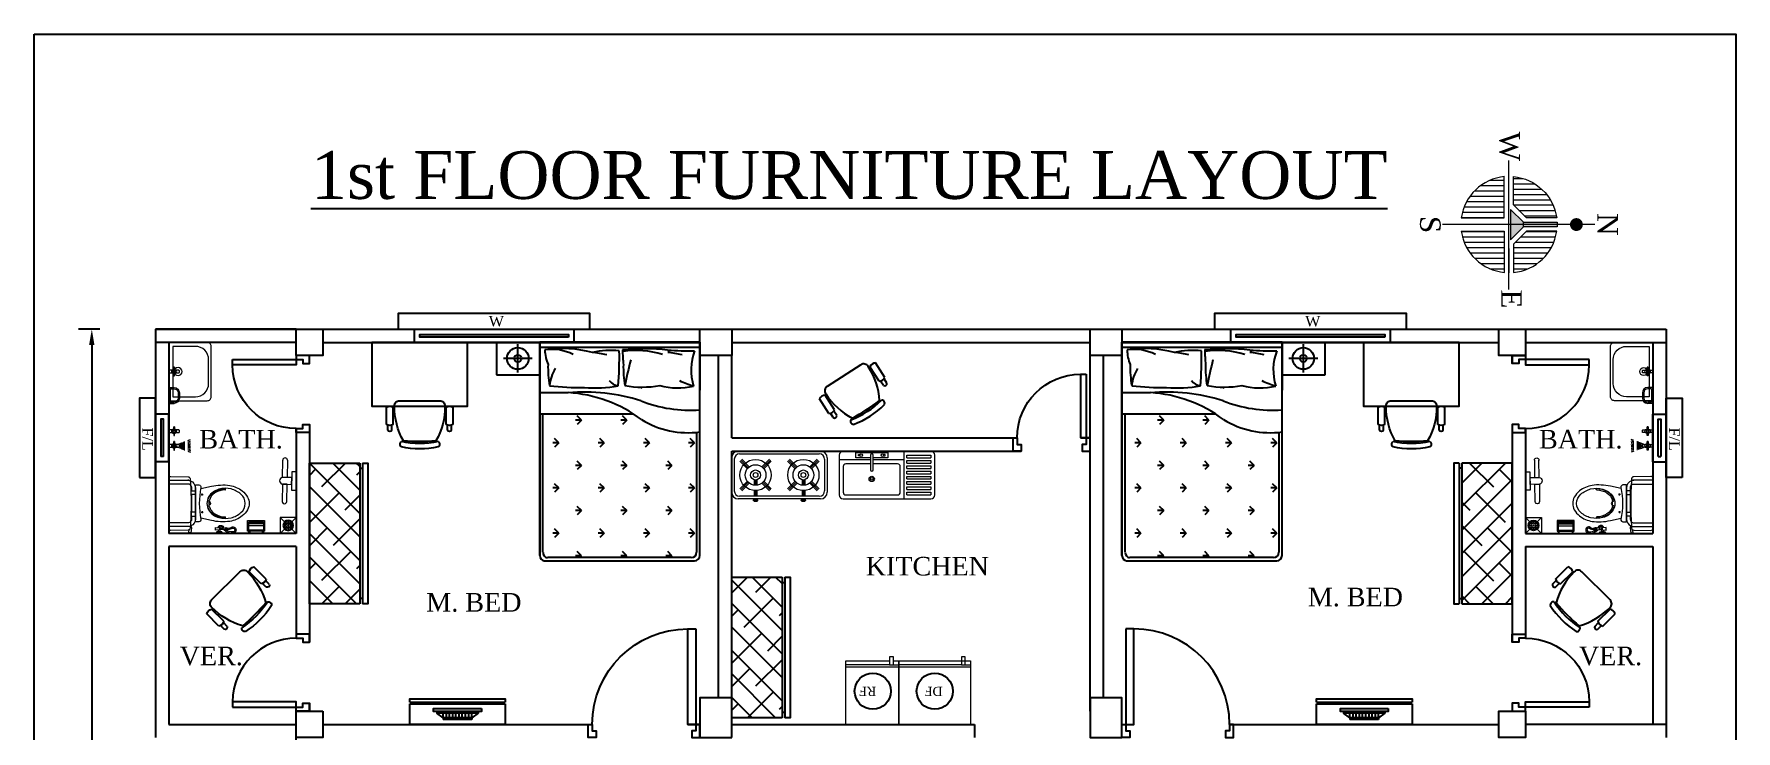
# Model space of a CAD drawing. Header units: inches. Extents: x -5597760 to 21122418, y -37133 to 23298423.
# Drawn here: x 2676 to 3317, y -24237 to -23975 of the extents above; entities that cross this region are included whole.
import ezdxf
from ezdxf.enums import TextEntityAlignment as Align

# ---------------------------------------------------------------- set-up
doc = ezdxf.new("R2010")
doc.units = ezdxf.units.IN
doc.header["$MEASUREMENT"] = 0
for name, color, linetype, lineweight in [('CONTINUOUS', 7, 'Continuous', 25), ('FIXTURE', 26, 'Continuous', 20), ('Fixture_Plumbing', 193, 'Continuous', 9), ('low wall', 30, 'Continuous', 9), ('North Sign', 7, 'Continuous', 5), ('Wall', 250, 'Continuous', 25)]:
    doc.layers.add(name, color=color, linetype=linetype, lineweight=lineweight)
doc.layers.add('Dimention', color=7, linetype='Continuous')
doc.layers.add('FURNITURE', color=3, linetype='Continuous')
doc.styles.add('ATTR', font='romans.shx', dxfattribs={"width": 0.8, "height": 1.114828})
doc.styles.add('RS6', font='times.ttf')
doc.styles.get("Standard").update_dxf_attribs({"font": 'times.ttf', "height": 8})
doc.styles.add('style4', font='times.ttf')
doc.dimstyles.get("Standard").update_dxf_attribs({"dimtxt": 7, "dimasz": 6, "dimexe": 5, "dimexo": 4, "dimgap": 0.09, "dimtad": 0, "dimtih": 1, "dimtoh": 1, "dimdec": 0, "dimzin": 0, "dimdsep": 46, "dimlunit": 3, "dimtxsty": 'Standard', "dimcen": 0.09, "dimadec": 0, "dimazin": 0, "dimtfac": 1, "dimtdec": 0, "dimtofl": 0, "dimtmove": 0, "dimatfit": 3, "dimfxl": 3, "dimfxlon": 1, "dimtolj": 1, "dimtzin": 0, "dimarcsym": 0})

# ---------------------------------------------------------------- blocks, each defined once
blk = doc.blocks.new('*D1122')
at = {"color": 0, "lineweight": -2, "transparency": 16777216}
for p, q in [((2701, -24086), (2693, -24086)), ((2698, -24092), (2698, -24326.09)), ((2698, -24568.5), (2698, -24334.41)), ((2701, -24574.5), (2693, -24574.5))]:
    blk.add_line(p, q, dxfattribs=at)
at = {"color": 0, "transparency": 16777216}
for points in [[(2697, -24092), (2699, -24092), (2698, -24086)], [(2697, -24568.5), (2699, -24568.5), (2698, -24574.5)]]:
    blk.add_solid(points, dxfattribs=at)
at = {"layer": 'Defpoints', "color": 0, "transparency": 16777216}
for p in [(2775, -24086), (2698, -24574.5), (2775, -24574.5)]:
    blk.add_point(p, dxfattribs=at)
at = {"color": 0, "transparency": 16777216, "insert": (2698, -24330.25), "char_height": 8, "attachment_point": 5}
blk.add_mtext('\\A1;40\'-8"', dxfattribs=at)
blk = doc.blocks.new('Small Door')
at = {"color": 142}
for points in [[(1.5, 24), (1.5, 0), (3.5, 0), (3.5, 24)], [(0, 0), (1.5, 0), (1.5, -2.5), (3, -2.5), (3, -5), (0, -5)], [(29, 0), (27.5, 0), (27.5, -2.5), (26, -2.5), (26, -5), (29, -5)]]:
    blk.add_lwpolyline(points, close=True, dxfattribs=at)
blk.add_arc((3.5, 0), 24, 0, 90, dxfattribs=at)
blk = doc.blocks.new('Door')
at = {"color": 142}
for points in [[(1.5, 36), (1.5, 0), (4.5, 0), (4.5, 36)], [(0, 0), (1.5, 0), (1.5, -2.5), (3, -2.5), (3, -5), (0, -5)], [(42, 0), (40.5, 0), (40.5, -2.5), (39, -2.5), (39, -5), (42, -5)]]:
    blk.add_lwpolyline(points, close=True, dxfattribs=at)
blk.add_arc((4.5, 0), 36, 0, 90, dxfattribs=at)
blk = doc.blocks.new('North')
at = {"layer": 'North Sign'}
h = blk.add_hatch(color=1, dxfattribs=at)
edge = h.paths.add_edge_path()
edge.add_line((1.4, -22.6), (1.4, -22.6))
edge.add_line((1.4, -22.6), (1.4, -42.8))
edge.add_line((1.4, -42.8), (-1.4, -42.8))
edge.add_line((-1.4, -42.8), (-1.4, -22.6))
edge.add_arc((0, -54.3), 31.7, 87.4875, 92.5125, ccw=False)
h = blk.add_hatch(color=1, dxfattribs=at)
h.paths.add_polyline_path([(0, -50.5), (-9.1, -50.5), (-1.4, -42.8), (0, -42.8)])
h.paths.add_polyline_path([(9.1, -50.5), (0, -50.5), (0, -42.8), (1.4, -42.8)])
for p, q in [((-18, -48.7), (-18, -28.9)), ((-14.8, -48.7), (-14.8, -26.7)), ((-11.7, -48.7), (-11.7, -25.1)), ((-8.5, -45.5), (-8.5, -23.9)), ((-5.3, -42.3), (-5.3, -23.1)), ((-4, -22.9), (-4.2, -22.9)), ((4.2, -22.9), (4, -22.9)), ((4.2, -41.3), (4.2, -22.9)), ((7.4, -44.4), (7.4, -23.6)), ((10.6, -47.6), (10.6, -24.6)), ((13.8, -48.7), (13.8, -26.1)), ((17, -48.7), (17, -28.1)), ((-24.4, -48.7), (-24.4, -36)), ((-21.2, -48.7), (-21.2, -31.9)), ((20.1, -48.7), (20.1, -30.8)), ((23.3, -48.7), (23.3, -34.5)), ((26.5, -48.7), (26.5, -40.1)), ((-27.6, -48.7), (-27.6, -43)), ((-4, -54.2), (-28.7, -54.2)), ((-28.7, -54.2), (-28.7, -54.2)), ((-26.5, -62.8), (-26.5, -54.2)), ((-23.3, -68.4), (-23.3, -54.2)), ((-20.1, -72.1), (-20.1, -54.2)), ((-17, -74.7), (-17, -54.2)), ((-13.8, -76.8), (-13.8, -54.2)), ((-10.6, -78.2), (-10.6, -54.2)), ((-7.4, -79.3), (-7.4, -54.2)), ((-4.2, -79.9), (-4.2, -54.2)), ((-4, -80), (-4, -54.2)), ((4, -54.2), (28.7, -54.2)), ((4, -80), (4, -54.2)), ((4.2, -79.9), (4.2, -54.2)), ((7.4, -79.3), (7.4, -54.2)), ((10.6, -78.2), (10.6, -54.2)), ((13.8, -76.8), (13.8, -54.2)), ((17, -74.7), (17, -54.2)), ((20.1, -72.1), (20.1, -54.2)), ((23.3, -68.4), (23.3, -54.2)), ((26.5, -62.8), (26.5, -54.2)), ((28.7, -54.2), (28.7, -54.2)), ((-4, -80), (-4, -80)), ((4, -80), (4, -80))]:
    blk.add_line(p, q, dxfattribs=at)
at = {"layer": 'North Sign', "color": 1}
for p, q in [((-1.4, -42.8), (-9.1, -50.5)), ((-9.1, -50.5), (9.1, -50.5)), ((1.4, -42.8), (9.1, -50.5))]:
    blk.add_line(p, q, dxfattribs=at)
at = {"layer": 'North Sign'}
for points in [[(0, 0), (0, -91.2)], [(38.8, -51.4), (-38.3, -51.4)], [(-5.9, -51.4), (-14.4, -51.4)], [(14.4, -51.4), (28.8, -51.4)]]:
    blk.add_lwpolyline(points, dxfattribs=at)
at = {"layer": 'North Sign', "color": 1, "const_width": 3.89}
blk.add_lwpolyline([(1.9, -11.1, -1), (-1.9, -11.1, -1)], format="xyb", close=True, dxfattribs=at)
at = {"layer": 'North Sign'}
for points in [[(-4, -22.9), (-4, -22.9), (-4, -41), (-11.7, -48.7), (-28.7, -48.7), (-28.7, -48.7, -0.347379)], [(4, -41), (11.7, -48.7), (28.7, -48.7), (28.7, -48.7, 0.347379), (4, -22.9), (4, -22.9)]]:
    blk.add_lwpolyline(points, format="xyb", close=True, dxfattribs=at)
at = {"layer": 'North Sign', "color": 1}
blk.add_lwpolyline([(1.4, -22.6), (1.4, -22.6), (1.4, -42.8), (-1.4, -42.8), (-1.4, -22.6, -0.021929)], format="xyb", close=True, dxfattribs=at)
at = {"layer": 'North Sign'}
for start, end in [(185.4231, 262.0478), (277.9522, 354.5769)]:
    blk.add_arc((0, -51.4), 28.8, start, end, dxfattribs=at)
at = {"layer": 'North Sign', "style": 'style4'}
for s, p in [('N', (-0.1, 7.6)), ('W', (-46.8, -51)), ('E', (44.5, -49.9)), ('S', (0, -98.4))]:
    blk.add_text(s, height=12.3, dxfattribs=at).set_placement(p, align=Align.MIDDLE_CENTER)
blk = doc.blocks.new('A$C57792D97')
for p, q in [((2.1, 2.624), (0.6, 2.624)), ((0.6, 2.624), (0.6, 0.624)), ((0.6, 0.624), (0.6, 2.624)), ((0.6, 2.174), (0.6, 2.624)), ((2.1, 2.574), (0.6, 2.574)), ((2.1, 0.624), (2.1, 2.624)), ((2.1, 2.624), (2.1, 2.174)), ((0.6, 2.152), (0.866, 2.152)), ((1.549, 2.196), (1.552, 2.196)), ((0.6, 1.952), (1.477, 1.952)), ((0.63, 0.654), (0.63, 1.952)), ((0.991, 1.894), (0.951, 1.934)), ((1.415, 1.894), (1.375, 1.934)), ((0.991, 1.894), (0.934, 1.894)), ((0.991, 1.894), (0.951, 1.854)), ((1.415, 1.894), (1.359, 1.894)), ((1.415, 1.894), (1.375, 1.854)), ((2.07, 1.779), (2.07, 0.654)), ((0.778, 1.682), (0.722, 1.682)), ((0.778, 1.682), (0.739, 1.722)), ((0.778, 1.682), (0.739, 1.642)), ((1.203, 1.682), (1.146, 1.682)), ((1.203, 1.682), (1.163, 1.722)), ((1.203, 1.682), (1.163, 1.642)), ((1.627, 1.682), (1.571, 1.682)), ((1.627, 1.682), (1.587, 1.722)), ((1.627, 1.682), (1.587, 1.642)), ((2.051, 1.682), (1.995, 1.682)), ((2.051, 1.682), (2.011, 1.722)), ((2.051, 1.682), (2.011, 1.642)), ((0.991, 1.47), (0.934, 1.47)), ((0.991, 1.47), (0.951, 1.51)), ((0.991, 1.47), (0.951, 1.43)), ((1.415, 1.47), (1.359, 1.47)), ((1.415, 1.47), (1.375, 1.51)), ((1.415, 1.47), (1.375, 1.43)), ((1.839, 1.47), (1.783, 1.47)), ((1.839, 1.47), (1.799, 1.51)), ((1.839, 1.47), (1.799, 1.43)), ((0.778, 1.258), (0.739, 1.298)), ((1.203, 1.258), (1.163, 1.298)), ((1.627, 1.258), (1.587, 1.298)), ((2.051, 1.258), (2.011, 1.298)), ((0.778, 1.258), (0.722, 1.258)), ((0.778, 1.258), (0.739, 1.218)), ((1.203, 1.258), (1.146, 1.258)), ((1.203, 1.258), (1.163, 1.218)), ((1.627, 1.258), (1.571, 1.258)), ((1.627, 1.258), (1.587, 1.218)), ((2.051, 1.258), (1.995, 1.258)), ((2.051, 1.258), (2.011, 1.218)), ((0.991, 1.046), (0.934, 1.046)), ((0.991, 1.046), (0.951, 1.085)), ((0.991, 1.046), (0.951, 1.006)), ((1.415, 1.046), (1.359, 1.046)), ((1.415, 1.046), (1.375, 1.085)), ((1.415, 1.046), (1.375, 1.006)), ((1.839, 1.046), (1.783, 1.046)), ((1.839, 1.046), (1.799, 1.085)), ((1.839, 1.046), (1.799, 1.006)), ((0.778, 0.834), (0.722, 0.834)), ((0.778, 0.834), (0.739, 0.873)), ((0.778, 0.834), (0.739, 0.794)), ((1.203, 0.834), (1.146, 0.834)), ((1.203, 0.834), (1.163, 0.873)), ((1.203, 0.834), (1.163, 0.794)), ((1.627, 0.834), (1.571, 0.834)), ((1.627, 0.834), (1.587, 0.873)), ((1.627, 0.834), (1.587, 0.794)), ((2.051, 0.834), (1.995, 0.834)), ((2.051, 0.834), (2.011, 0.873)), ((2.051, 0.834), (2.011, 0.794)), ((0.991, 0.621), (0.951, 0.661)), ((1.415, 0.621), (1.375, 0.661)), ((1.839, 0.621), (1.799, 0.661)), ((0.642, 0.574), (2.05, 0.574)), ((2.02, 0.604), (0.672, 0.604)), ((0.991, 0.621), (0.934, 0.621)), ((0.991, 0.621), (0.973, 0.604)), ((1.415, 0.621), (1.359, 0.621)), ((1.415, 0.621), (1.397, 0.604)), ((1.839, 0.621), (1.783, 0.621)), ((1.839, 0.621), (1.821, 0.604))]:
    blk.add_line(p, q)
for centre, radius, start, end in [((0.812, 1.449), 1.116, 75.3755, 98.4519), ((0.713, 2.123), 0.435, 62.6153, 98.6623), ((1, 2.557), 0.352, 180.6066, 203.849), ((1.58, 0.437), 2.126, 84.0997, 95.547), ((7.229, 2.84), 5.861, 182.81, 184.1664), ((1.746, 2.391), 1.069, 178.7205, 189.3246), ((1.271, 1.693), 0.855, 85.0132, 101.9962), ((0.994, 1.509), 1.025, 76.8495, 84.445), ((-2.655, 2.494), 4.001, 355.9906, 0.7251), ((1.505, 1.754), 0.794, 71.9705, 99.0452), ((2.452, 2.391), 1.069, 178.7205, 189.3246), ((6.517, 1.168), 5.226, 165.6998, 168.4122), ((2.038, 6.474), 3.93, 266.5056, 270.1818), ((1.7, 1.509), 1.025, 76.8495, 84.445), ((2.523, 2.365), 0.505, 159.2551, 197.4606), ((1.038, 2.187), 0.348, 146.8128, 174.9884), ((1.355, 2.345), 0.132, 217.4973, 261.5591), ((2.608, 3.893), 1.772, 246.8027, 251.3608), ((0.996, 4.793), 2.594, 263.2521, 270.4789), ((1.015, 0.392), 1.766, 72.4208, 94.846), ((0.79, 0.887), 1.267, 53.0057, 86.5496), ((1.122, 3.426), 1.23, 265.1643, 280.0187), ((1.559, 3.137), 0.933, 260.0314, 280.1788), ((2.011, 3.233), 1.246, 248.2311, 274.1028), ((1.891, 2.852), 0.656, 255.2386, 283.2855), ((1.991, 2.617), 0.841, 238.5747, 277.4412), ((0.679, 0.652), 0.0487, 177.8916, 261.664), ((2.02, 0.654), 0.05, 270, 0), ((0.652, 0.624), 0.0518, 180.9151, 258.7324), ((2.05, 0.624), 0.05, 270, 0)]:
    blk.add_arc(centre, radius, start, end)
blk = doc.blocks.new('A$C4CB008C5')
for p, q in [((3.279, 3.019), (2.679, 3.019)), ((2.679, 3.019), (2.679, 2.569)), ((2.975, 2.6), (2.975, 2.992)), ((3.279, 2.569), (3.279, 3.019)), ((3.174, 2.796), (2.776, 2.796)), ((2.679, 2.569), (3.279, 2.569))]:
    blk.add_line(p, q)
for radius in [0.15, 0.05]:
    blk.add_circle((2.975, 2.796), radius)
blk = doc.blocks.new('Chair')
at = {"layer": 'FURNITURE', "color": 7}
for p, q in [((7.01, 12), (8.98, 12)), ((7.02, 10.42), (8.98, 10.42)), ((9.23, 12.52), (15.73, 12.52)), ((9.23, 9.93), (15.73, 9.93)), ((18.15, -7.57), (18.15, 7.5)), ((7.01, -12.06), (8.98, -12.06)), ((7.02, -10.48), (8.98, -10.48)), ((9.23, -9.99), (15.73, -9.99)), ((9.23, -12.58), (15.73, -12.58))]:
    blk.add_line(p, q, dxfattribs=at)
for centre, radius, start, end in [((32.17, 0), 32.17, 167.60216, 192.39794), ((1.75, 6.23), 1.21, 34.29024, 145.70981), ((34.17, 0), 32.17, 167.60216, 192.39794), ((16.07, -17.39), 26.88, 89.87814, 119.10606), ((7.38, 11.21), 0.871, 114.89562, 245.33554), ((11.38, 11.22), 2.51, 148.95118, 211.04894), ((13.58, 11.22), 2.51, 328.95114, 31.04894), ((16.2, 7.53), 1.95, 359.25204, 92.18681), ((78.58, 0), 75.83, 175.39399, 184.65479), ((16.07, 17.33), 26.88, 240.90694, 270.12164), ((1.75, -6.23), 1.21, 214.29164, 325.70844), ((7.38, -11.27), 0.871, 114.66428, 245.10474), ((11.38, -11.28), 2.51, 148.95115, 211.04894), ((13.58, -11.28), 2.51, 328.95114, 31.04894), ((16.2, -7.59), 1.95, 267.81364, 0.74804)]:
    blk.add_arc(centre, radius, start, end, dxfattribs=at)
at = {"layer": 'FURNITURE', "color": 7, "style": 'ATTR', "width": 0.8, "flags": 9}
blk.add_attdef('ESTCODE', (0, 0), '', height=0.00502, rotation=90.00004, dxfattribs=at)
blk = doc.blocks.new('Cab')
at = {"layer": 'FURNITURE', "ltscale": 3, "true_color": 0x000000}
h = blk.add_hatch(dxfattribs=at)
h.set_pattern_fill('ANSI38', color=18, scale=50, style=0)
h.set_pattern_definition([(45, (0, 2), (-4.4194, 4.4194), []), (135, (0, 2), (-13.25825, 4.4194), [15.625, -9.375])])
h.paths.add_polyline_path([(0, 0), (0, -19), (53.04, -19), (53.04, 0)])
at = {"layer": 'FURNITURE', "color": 18, "ltscale": 3, "true_color": 0x000000}
for p, q in [((53.04, -19), (0, -19)), ((2, -20), (2, -19)), ((51.04, -19), (51.04, -20)), ((53.04, -20), (0, -20))]:
    blk.add_line(p, q, dxfattribs=at)
for points in [[(0, -19), (0, 0), (53.04, 0), (53.04, -19)], [(53.04, -20), (53.04, -22), (0, -22), (0, -20)]]:
    blk.add_lwpolyline(points, dxfattribs=at)
blk = doc.blocks.new('tv stand')
at = {"layer": 'FURNITURE', "color": 18, "ltscale": 3, "true_color": 0x000000}
for p, q in [((13, 0), (0, 0)), ((0, 0), (0, -60)), ((13, -60), (13, 0)), ((14, -60), (14, 0)), ((14, -2), (13, -2)), ((3, -21), (3, -39)), ((4, -21), (3, -21)), ((7, -17), (4, -21)), ((4, -21), (4, -39)), ((4, -21), (7, -21)), ((8, -17), (7, -17)), ((7, -17), (7, -43)), ((4, -23), (7, -23)), ((4, -25), (7, -25)), ((4, -27), (7, -27)), ((4, -29), (7, -29)), ((4, -31), (7, -31)), ((4, -39), (3, -39)), ((4, -33), (7, -33)), ((4, -35), (7, -35)), ((4, -37), (7, -37)), ((4, -39), (7, -43)), ((4, -39), (7, -39)), ((8, -43), (7, -43)), ((0, -60), (13, -60)), ((13, -58), (14, -58))]:
    blk.add_line(p, q, dxfattribs=at)
blk.add_lwpolyline([(14, -60), (16, -60), (16, 0), (14, 0)], dxfattribs=at)
blk.add_lwpolyline([(10, -15), (8, -15), (8, -45), (10, -45)], close=True, dxfattribs=at)
blk = doc.blocks.new('A$C30337B08')
at = {"layer": 'FIXTURE'}
for p, q in [((1.01, 2.5), (1.01, 33.5)), ((2.01, 3), (2.01, 33)), ((16.51, 36), (3.51, 36)), ((16.01, 35), (4.01, 35)), ((4.08, 32.22), (6.92, 29.38)), ((4.42, 32.58), (7.25, 29.75)), ((4.79, 32.92), (7.63, 30.08)), ((15.22, 32.92), (12.38, 30.08)), ((15.59, 32.58), (12.76, 29.75)), ((15.93, 32.22), (13.09, 29.38)), ((18.01, 33), (18.01, 3)), ((19.01, 33.5), (19.01, 2.5)), ((0.39, 27.76), (0.39, 26.24)), ((0.49, 27.78), (0.49, 26.22)), ((0.59, 27.76), (0.59, 26.24)), ((4.13, 27.5), (2.01, 27.5)), ((4.11, 27), (2.01, 27)), ((4.13, 26.5), (2.01, 26.5)), ((8.11, 27), (6.11, 27)), ((8.18, 27.5), (6.14, 27.5)), ((8.18, 26.5), (6.14, 26.5)), ((6.92, 24.62), (4.08, 21.78)), ((7.25, 24.25), (4.42, 21.42)), ((7.63, 23.92), (4.79, 21.08)), ((12.38, 23.92), (15.22, 21.08)), ((12.76, 24.25), (15.59, 21.42)), ((13.09, 24.62), (15.93, 21.78)), ((6.92, 11.38), (4.08, 14.22)), ((7.25, 11.75), (4.42, 14.58)), ((7.63, 12.08), (4.79, 14.92)), ((12.38, 12.08), (15.22, 14.92)), ((12.76, 11.75), (15.59, 14.58)), ((13.09, 11.38), (15.93, 14.22)), ((0.39, 9.76), (0.39, 8.24)), ((0.49, 9.78), (0.49, 8.22)), ((0.59, 9.76), (0.59, 8.24)), ((4.13, 9.5), (2.01, 9.5)), ((4.11, 9), (2.01, 9)), ((4.13, 8.5), (2.01, 8.5)), ((4.08, 3.78), (6.92, 6.62)), ((8.11, 9), (6.11, 9)), ((8.18, 9.5), (6.14, 9.5)), ((8.18, 8.5), (6.14, 8.5)), ((15.93, 3.78), (13.09, 6.62)), ((16.01, 1), (4.01, 1)), ((4.42, 3.42), (7.25, 6.25)), ((4.79, 3.08), (7.63, 5.92)), ((15.22, 3.08), (12.38, 5.92)), ((15.59, 3.42), (12.76, 6.25)), ((16.51, 0), (3.51, 0))]:
    blk.add_line(p, q, dxfattribs=at)
for points in [[(0, 27, -0.063415), (0.04, 27.31, -0.076468), (0.14, 27.55, -0.107136), (0.31, 27.72, -0.147373), (0.49, 27.78, -0.147373), (0.66, 27.72, -0.107136), (0.83, 27.55, -0.076468), (0.93, 27.31, -0.063415), (0.97, 27, -0.063415), (0.93, 26.69, -0.076468), (0.83, 26.45, -0.107136), (0.66, 26.28, -0.147373), (0.49, 26.22, -0.147373), (0.31, 26.28, -0.107136), (0.14, 26.45, -0.076468), (0.04, 26.69, -0.063415)], [(0, 9, -0.063415), (0.04, 9.31, -0.076468), (0.14, 9.55, -0.107136), (0.31, 9.72, -0.147373), (0.49, 9.78, -0.147373), (0.66, 9.72, -0.107136), (0.83, 9.55, -0.076468), (0.93, 9.31, -0.063415), (0.97, 9, -0.063415), (0.93, 8.69, -0.076468), (0.83, 8.45, -0.107136), (0.66, 8.28, -0.147373), (0.49, 8.22, -0.147373), (0.31, 8.28, -0.107136), (0.14, 8.45, -0.076468), (0.04, 8.69, -0.063415)]]:
    blk.add_lwpolyline(points, format="xyb", close=True, dxfattribs=at)
for centre, radius in [((10.01, 27), 5.89), ((10.01, 27), 3.89), ((10.01, 27), 1.89), ((10.01, 27), 0.895), ((10.01, 9), 5.89), ((10.01, 9), 3.89), ((10.01, 9), 1.89), ((10.01, 9), 0.895)]:
    blk.add_circle(centre, radius, dxfattribs=at)
for centre, radius, start, end in [((3.51, 33.5), 2.5, 90, 180), ((4.01, 33), 2, 90, 180), ((16.01, 33), 2, 0, 90), ((16.51, 33.5), 2.5, 0, 90), ((3.51, 2.5), 2.5, 180, 270), ((4.01, 3), 2, 180, 270), ((16.01, 3), 2, 270, 0), ((16.51, 2.5), 2.5, 270, 0)]:
    blk.add_arc(centre, radius, start, end, dxfattribs=at)
blk = doc.blocks.new('GFAUCETT')
for p, q in [((-4.999995, -0.75), (-4.427275, -0.75)), ((-4.999995, -1.25), (-4.999995, -0.75)), ((-4.427275, -1.25), (-4.999995, -1.25)), ((-0.500005, -1), (-0.500005, -6.5)), ((0.499995, -6.5), (0.499995, -1)), ((4.999995, -0.75), (4.427295, -0.75)), ((4.427295, -1.25), (4.999995, -1.25)), ((4.999995, -1.25), (4.999995, -0.75))]:
    blk.add_line(p, q)
blk.add_lwpolyline([(-0.500005, -2), (-5.999995, -2), (-5.999995, 0), (5.999995, 0), (5.999995, -2), (0.499995, -2)])
for centre in [(-3.999995, -1), (3.999995, -1)]:
    blk.add_circle(centre, 0.5)
for centre, start, end in [((-0.000005, -1), 0, 180), ((-0.000005, -6.5), 180, 0)]:
    blk.add_arc(centre, 0.5, start, end)
at = {"style": 'ATTR', "width": 0.8, "flags": 9}
blk.add_attdef('ESTCODE', (0, 0), '', height=0.7, dxfattribs=at)
blk = doc.blocks.new('Sink')
at = {"layer": 'Fixture_Plumbing'}
for p, q in [((-12.26, 8.97), (-12.26, -6.03)), ((-0.5, 7.15), (-12.26, 7.15)), ((22.24, 10.47), (-10.76, 10.47)), ((12.26, 7.15), (0.5, 7.15)), ((12.26, -7.53), (12.26, 10.47)), ((13.23, 8.97), (22.19, 8.97)), ((13.23, 7.97), (13.23, 8.97)), ((13.23, 7.97), (22.19, 7.97)), ((13.23, 6.97), (22.19, 6.97)), ((13.23, 5.97), (13.23, 6.97)), ((22.19, 8.97), (22.19, 7.97)), ((22.19, 6.97), (22.19, 5.97)), ((23.74, -6.03), (23.74, 8.97)), ((-10.76, 4.64), (-10.76, -5.03)), ((-0.5, 5.64), (-9.76, 5.64)), ((9.76, 5.64), (0.5, 5.64)), ((10.76, -5.03), (10.76, 4.64)), ((13.23, 5.97), (22.19, 5.97)), ((13.23, 4.97), (22.19, 4.97)), ((13.23, 3.97), (13.23, 4.97)), ((13.23, 3.97), (22.19, 3.97)), ((13.23, 2.97), (22.19, 2.97)), ((13.23, 1.97), (13.23, 2.97)), ((13.23, 1.97), (22.19, 1.97)), ((13.23, 0.97), (22.19, 0.97)), ((13.23, -0.03), (13.23, 0.97)), ((22.19, 4.97), (22.19, 3.97)), ((22.19, 2.97), (22.19, 1.97)), ((22.19, 0.97), (22.19, -0.03)), ((-9.76, -6.03), (9.76, -6.03)), ((13.23, -0.03), (22.19, -0.03)), ((13.23, -0.03), (22.19, -0.03)), ((13.23, -1.03), (22.19, -1.03)), ((13.23, -2.03), (13.23, -1.03)), ((13.23, -2.03), (22.19, -2.03)), ((13.23, -3.03), (22.19, -3.03)), ((13.23, -4.03), (13.23, -3.03)), ((13.23, -4.03), (22.19, -4.03)), ((13.23, -5.03), (22.19, -5.03)), ((13.23, -6.03), (13.23, -5.03)), ((13.23, -6.03), (22.19, -6.03)), ((22.19, -1.03), (22.19, -2.03)), ((22.19, -3.03), (22.19, -4.03)), ((22.19, -5.03), (22.19, -6.03)), ((-10.76, -7.53), (22.24, -7.53)), ((-10.76, -7.53), (22.24, -7.53))]:
    blk.add_line(p, q, dxfattribs=at)
for radius in [1, 0.5]:
    blk.add_circle((0, 0), radius, dxfattribs=at)
for centre, radius, start, end in [((-10.76, 8.97), 1.5, 90, 180), ((22.24, 8.97), 1.5, 0, 90), ((-9.76, 4.64), 1, 90, 180), ((9.76, 4.64), 1, 0, 90), ((-10.76, -6.03), 1.5, 180, 270), ((-9.76, -5.03), 1, 180, 270), ((9.76, -5.03), 1, 270, 0), ((22.24, -6.03), 1.5, 270, 0)]:
    blk.add_arc(centre, radius, start, end, dxfattribs=at)
blk.add_blockref('GFAUCETT', (0, 9.94), dxfattribs=at)
blk = doc.blocks.new('Freeze-1')
at = {"layer": 'Fixture_Plumbing', "color": 18, "ltscale": 3, "true_color": 0x000000}
for p, q in [((0, -1.5), (-2, -1.5)), ((-2, -2.5), (18, -2.5)), ((1.5, -1.5), (18, -1.5))]:
    blk.add_line(p, q, dxfattribs=at)
blk.add_lwpolyline([(0, 0), (-2, 0), (-2, -24), (18, -24), (18, 0), (1.5, 0)], dxfattribs=at)
blk.add_lwpolyline([(0, -1.5), (0, 1.5), (1.5, 1.5), (1.5, -1.5)], close=True, dxfattribs=at)
blk = doc.blocks.new('Freeze-Deep')
at = {"layer": 'Fixture_Plumbing', "ltscale": 3}
for p, q in [((-18, 22.5), (-20, 22.5)), ((-20, 21.5), (7, 21.5)), ((-16.5, 22.5), (7, 22.5))]:
    blk.add_line(p, q, dxfattribs=at)
for points in [[(-18, 24), (-20, 24), (-20, 0), (7, 0), (7, 24), (-16.5, 24)], [(-18, 22.5), (-18, 25.5), (-16.5, 25.5), (-16.5, 22.5)]]:
    blk.add_lwpolyline(points, close=True, dxfattribs=at)
blk = doc.blocks.new('COMOD')
at = {"layer": 'Fixture_Plumbing'}
for p, q in [((-12.2, 3.32), (-13, 3.32)), ((-12.6, 2.92), (-12.6, 3.72)), ((-8.6, -3.3), (-8.6, 3.3)), ((-12.2, -3.32), (-13, -3.32)), ((-12.6, -2.92), (-12.6, -3.72)), ((0, -8.7), (-6.01, -8.7))]:
    blk.add_line(p, q, dxfattribs=at)
for points in [[(-12.02, -5.63), (-16.06, -6.46, -0.088113), (-22.96, -6.79, -0.124068), (-27.65, -4.73, -0.086475), (-29.66, -2.38, -0.130408), (-30.24, 0, -0.130408), (-29.66, 2.38, -0.086475), (-27.65, 4.73, -0.124068), (-22.96, 6.79, -0.088113), (-16.06, 6.46), (-12.02, 5.63)], [(-8.1, -8.55, -0.32142), (-10, -5.9), (-10, 5.9, -0.300027), (-8.3, 8.47)], [(-8.6, 4.78), (-8.6, 5.9, -0.194092), (-8.21, 6.87)], [(-8.3, 8.47, -0.019656), (-8.1, 8.55)], [(-8.21, 6.87, -0.203745), (-7.2, 7.3), (0, 7.3)], [(-8.1, 8.55, -0.081906), (-7.2, 8.7), (0, 8.7)], [(-21.2, 5.48, -0.136377), (-17.16, 4.36, -0.205105), (-14.68, 1.12, -0.668461), (-15.26, 1, 0.213245), (-17.4, 3.96, 0.134007), (-21.2, 5.12)], [(-15.74, 0), (-15.43, 0.63, -0.801198), (-15.28, 0.68, -0.05862), (-15.2, 0, -0.05862), (-15.28, -0.68, -0.801198), (-15.43, -0.63), (-15.74, 0)], [(-21.2, -5.12, 0.134007), (-17.4, -3.96, 0.213245), (-15.26, -1, -0.668461), (-14.68, -1.12, -0.205105), (-17.16, -4.36, -0.136377), (-21.2, -5.48)], [(-8.12, -6.96, -0.216674), (-8.6, -5.9), (-8.6, -4.78)], [(-8.21, -6.87, 0.203745), (-7.2, -7.3), (0, -7.3)], [(-6.01, -8.7), (-7.6, -8.7), (-7.2, -8.7, -0.081902), (-8.1, -8.55)]]:
    blk.add_lwpolyline(points, format="xyb", dxfattribs=at)
for points in [[(-10, 6.96), (-10, -6.96), (-11.3, -6.96, -0.472458), (-12.09, -6, 0.097656), (-12.09, 6, -0.472458), (-11.3, 6.96)], [(0, 9.38), (0, -9.38, -0.421203), (-0.82, -10.18), (-7.26, -10.03, -0.384529), (-8.04, -9.29, -0.020097), (-8.4, 0, -0.020097), (-8.04, 9.29, -0.384529), (-7.26, 10.03), (-0.82, 10.18, -0.421203)], [(-28.76, 0, 0.221073), (-27.17, -3.49, 0.102493), (-23.48, -5.44, 0.121565), (-18.88, -5.36, 0.187395), (-15, -2.48, 0.126952), (-14.36, 0, 0.126952), (-15, 2.48, 0.187395), (-18.88, 5.36, 0.121565), (-23.48, 5.44, 0.102493), (-27.17, 3.49, 0.221073)]]:
    blk.add_lwpolyline(points, format="xyb", close=True, dxfattribs=at)
blk.add_lwpolyline([(-8.14, 8.02), (-8.58, 9.23), (-8.31, 11.13), (-7.52, 11.02), (-7.68, 9.9)], dxfattribs=at)
for points in [[(-10, 3.3), (-8.47, 3.3), (-8.47, 4.78), (-10, 4.78)], [(-10, -3.3), (-8.47, -3.3), (-8.47, -4.78), (-10, -4.78)]]:
    blk.add_lwpolyline(points, close=True, dxfattribs=at)
for centre, radius, start, end in [((-21.19, 5.3), 0.18, 92.93839, 267.06166), ((-21.22, -5.3), 0.181, 83.86443, 277.73837)]:
    blk.add_arc(centre, radius, start, end, dxfattribs=at)
blk = doc.blocks.new('Grating')
at = {"layer": 'Fixture_Plumbing'}
for p, q in [((0, 0), (1.86, -1.86)), ((0, -6), (0, 0)), ((0, 0), (6, 0)), ((6, 0), (4.14, -1.86)), ((6, 0), (6, -6)), ((1.86, -4.14), (0, -6)), ((6, -6), (0, -6)), ((4.14, -4.14), (6, -6))]:
    blk.add_line(p, q, dxfattribs=at)
for centre, radius in [((3, -3), 2), ((3, -3), 1.61), ((2, -3), 0.25), ((2.31, -2.31), 0.25), ((2.31, -3.69), 0.25), ((3, -2), 0.25), ((3, -3), 0.25), ((3, -4), 0.25), ((3.69, -2.31), 0.25), ((3.69, -3.69), 0.25), ((4, -3), 0.25)]:
    blk.add_circle(centre, radius, dxfattribs=at)
blk = doc.blocks.new('Tissu')
at = {"layer": 'Fixture_Plumbing'}
for p, q in [((0, 0), (6.4, 0)), ((0, -4), (0, 0)), ((6.4, 0), (6.4, -4)), ((6.4, -4), (0, -4)), ((0.4, -0.4), (6, -0.4)), ((0.4, -3.6), (0.4, -0.4)), ((6, -0.4), (0.4, -0.4)), ((6, -0.8), (0.4, -0.8)), ((6, -1.2), (0.4, -1.2)), ((6, -2), (0.4, -2)), ((6, -3.6), (0.4, -3.6)), ((0.4, -4), (0.8, -4)), ((0.4, -4.81), (0.4, -4)), ((0.8, -4.81), (0.4, -4.81)), ((0.8, -4), (0.8, -4.81)), ((5.6, -4), (6, -4)), ((5.6, -4.81), (5.6, -4)), ((6, -4.81), (5.6, -4.81)), ((6, -0.4), (6, -3.6)), ((6, -4), (6, -4.81))]:
    blk.add_line(p, q, dxfattribs=at)
blk = doc.blocks.new('HandShower')
at = {"layer": 'Fixture_Plumbing'}
for p, q in [((-2.77, 1.94), (-3.27, 1.94)), ((-3.27, 1.94), (-3.27, 1.44)), ((-3.27, 1.44), (-2.77, 1.44)), ((-2.33, 2.07), (-2.77, 2.07)), ((-2.77, 2.07), (-2.77, 1.31)), ((-2.77, 1.31), (-2.77, 2.07)), ((-2.77, 2.07), (-2.33, 2.07)), ((-2.33, 1.94), (-2.77, 1.94)), ((-2.77, 1.44), (-2.33, 1.44)), ((-2.77, 1.31), (-2.33, 1.31)), ((1.36, 2.19), (-2.33, 1.94)), ((-2.33, 1.31), (-2.33, 2.07)), ((-2.33, 1.94), (-2.33, 1.44)), ((-2.33, 1.44), (1.36, 1.19)), ((-0.28, 1.94), (-1.33, 1.82)), ((-1.33, 1.82), (-1.33, 1.56)), ((-1.33, 1.56), (-0.28, 1.44)), ((-1.28, 0), (-0.92, 0.64)), ((1.28, 0), (-1.28, 0)), ((-0.92, 0.64), (0.92, 0.64)), ((-0.29, 0.64), (-0.29, 1.3)), ((-0.29, 1.3), (0.37, 1.25)), ((0.37, 0.64), (-0.29, 0.64)), ((-0.28, 1.44), (-0.28, 1.94)), ((1.36, 2.19), (-0.16, 2.08)), ((-0.16, 2.08), (-0.16, 1.29)), ((-0.16, 1.29), (1.36, 1.19)), ((0.37, 1.25), (0.37, 0.64)), ((0.92, 0.64), (1.28, 0)), ((1.36, 1.19), (1.36, 2.19)), ((1.36, 1.19), (1.36, 2.19))]:
    blk.add_line(p, q, dxfattribs=at)
for centre, radius, start, end in [((-5.2, 1.32), 1.14, 59.63728, 268.81951), ((-5.2, 1.32), 0.702, 63.11889, 271.53376), ((-4.55, 3.74), 3.63, 259.34078, 319.7295), ((-4.55, 3.74), 3.19, 258.62529, 310.09599), ((-3.56, 3.41), 1.97, 227.9057, 278.61806), ((-3.56, 3.41), 1.53, 226.10774, 281.12689), ((-4.55, 3.74), 3.19, 326.06298, 335.06432), ((-0.63, 1.87), 1.16, 12.84597, 152.84293), ((-4.55, 3.74), 3.63, 331.28133, 334.90926), ((-0.63, 1.87), 0.722, 18.4095, 152.26786), ((-0.18, 1.67), 0.462, 297.99806, 300.16152)]:
    blk.add_arc(centre, radius, start, end, dxfattribs=at)
blk = doc.blocks.new('Bas_Pds')
at = {"layer": 'Fixture_Plumbing'}
for points in [[(0, 0), (22, 0), (22, -14.5, -0.414214), (20.5, -16), (1.5, -16, -0.414214), (0, -14.5)], [(1.5, -1.5), (20.5, -1.5), (20.5, -10, -0.414214), (15.5, -15), (6.5, -15, -0.414214), (1.5, -10)]]:
    blk.add_lwpolyline(points, format="xyb", close=True, dxfattribs=at)
blk.add_circle((11, -3.5), 1.5, dxfattribs=at)
blk = doc.blocks.new('Shope Case')
at = {"layer": 'Fixture_Plumbing'}
for p, q in [((0, 0), (0, 2)), ((6, 0), (0, 0)), ((0.5, 0.5), (0.5, 2)), ((5.5, 0.5), (0.5, 0.5)), ((4, 4), (2, 4)), ((4, 3.5), (2, 3.5)), ((5.5, 0.5), (5.5, 2)), ((6, 0), (6, 2))]:
    blk.add_line(p, q, dxfattribs=at)
for centre, radius, start, end in [((2, 2), 2, 90, 180), ((2, 2), 1.5, 90, 180), ((4, 2), 2, 360, 90), ((4, 2), 1.5, 360, 90)]:
    blk.add_arc(centre, radius, start, end, dxfattribs=at)
blk = doc.blocks.new('Cock')
at = {"layer": 'Fixture_Plumbing'}
for p, q in [((0.5, -1.09), (0.5, 0)), ((-0.45, -1.85), (-1.63, -1.85)), ((-1.63, -1.85), (-1.63, -2.15)), ((-1.63, -2.15), (-0.45, -2.15)), ((-0.5, 0), (-0.5, -1.09)), ((-0.5, -2.91), (-0.5, -3.7)), ((-0.2, -4), (0.2, -4)), ((0.45, -1.85), (1.63, -1.85)), ((1.63, -2.15), (0.45, -2.15)), ((0.5, -3.7), (0.5, -2.91)), ((1.63, -1.85), (1.63, -2.15))]:
    blk.add_line(p, q, dxfattribs=at)
blk.add_lwpolyline([(-0.74, -1.85), (-1.63, -1.85), (-1.63, -2.15), (-0.74, -2.15), (-0.72, -2.29), (-0.68, -2.43), (-0.64, -2.52), (-0.6, -2.59), (-0.55, -2.69), (-0.53, -2.74), (-0.51, -2.79), (-0.5, -2.84), (-0.5, -3.7), (-0.49, -3.77), (-0.47, -3.83), (-0.44, -3.87), (-0.42, -3.9), (-0.39, -3.93), (-0.36, -3.95), (-0.32, -3.97), (-0.26, -3.99), (-0.21, -4), (0.21, -4), (0.28, -3.99), (0.33, -3.97), (0.37, -3.95), (0.41, -3.91), (0.45, -3.87), (0.47, -3.84), (0.49, -3.78), (0.5, -3.74), (0.5, -3.66), (0.5, -2.91), (0.51, -2.8), (0.53, -2.73), (0.57, -2.66), (0.64, -2.52), (0.69, -2.39), (0.73, -2.23), (0.74, -2.15), (1.63, -2.15), (1.63, -1.85), (0.74, -1.85), (0.7, -1.65), (0.66, -1.51), (0.62, -1.41), (0.56, -1.32), (0.51, -1.21), (0.5, -1.16), (0.5, 0), (-0.5, 0), (-0.5, -1.09), (-0.5, -1.17), (-0.52, -1.25), (-0.54, -1.3), (-0.6, -1.39), (-0.65, -1.49), (-0.68, -1.57), (-0.71, -1.68), (-0.73, -1.78), (-0.74, -1.85), (-1.63, -1.85), (-1.63, -2.15), (-0.74, -2.15)], dxfattribs=at)
blk.add_lwpolyline([(0.41, -1.71), (0.5, -2), (0.41, -2.29), (0.16, -2.48), (-0.15, -2.48), (-0.4, -2.29), (-0.5, -2), (-0.4, -1.71), (-0.15, -1.52), (0.16, -1.52)], close=True, dxfattribs=at)
blk.add_lwpolyline([(0.38, -2, -1), (-0.37, -2, -1)], format="xyb", close=True, dxfattribs=at)
for centre, radius, start, end in [((0.58, -2), 1.33, 162.77978, 173.68943), ((0.58, -2), 1.33, 186.386, 197.29565), ((0.11, -1.8), 0.821, 142.63045, 166.47106), ((0.3, -2.09), 1.03, 197.29565, 212.31264), ((-1, -2.91), 0.5, 0.03772, 32.31264), ((-1, -1.09), 0.5, 335.78108, 0.03772), ((-0.2, -3.7), 0.3, 180.03772, 270.03772), ((0.11, -1.8), 0.821, 97.61949, 127.47746), ((0.11, -2.2), 0.821, 232.59797, 262.45594), ((-0.11, -1.8), 0.821, 51.19478, 82.45594), ((-0.11, -2.2), 0.821, 277.61949, 308.88066), ((0.2, -3.7), 0.3, 270.03772, 0.03772), ((0.91, -1.11), 0.407, 178.17768, 212.42286), ((1, -2.91), 0.5, 147.76279, 180.03772), ((-0.11, -1.8), 0.821, 13.60437, 35.21197), ((-0.29, -2.09), 1.03, 327.76279, 342.77978), ((-0.58, -2), 1.33, 6.386, 17.29565), ((-0.58, -2), 1.33, 342.77978, 353.68943)]:
    blk.add_arc(centre, radius, start, end, dxfattribs=at)
blk = doc.blocks.new('Sower')
at = {"layer": 'Fixture_Plumbing'}
for p, q in [((-2.27, -5.94), (-2.37, -6.19)), ((-2.27, -5.94), (-2.37, -6.19)), ((-2.27, -5.94), (-2.37, -6.19)), ((-2.27, -5.94), (-2.37, -6.19)), ((-2.13, -5.58), (-2.23, -5.83)), ((-2.13, -5.58), (-2.23, -5.83)), ((-2.13, -5.58), (-2.23, -5.83)), ((-2.13, -5.58), (-2.23, -5.83)), ((-2, -5.22), (-2.09, -5.47)), ((-2, -5.22), (-2.09, -5.47)), ((-2, -5.22), (-2.09, -5.47)), ((-2, -5.22), (-2.09, -5.47)), ((-1.67, -5.94), (-1.74, -6.19)), ((-1.67, -5.94), (-1.74, -6.19)), ((-1.57, -5.58), (-1.64, -5.83)), ((-1.57, -5.58), (-1.64, -5.83)), ((-1.45, -3.79), (-1.55, -4.04)), ((-1.45, -3.79), (-1.55, -4.04)), ((-1.45, -3.79), (-1.55, -4.04)), ((-1.45, -3.79), (-1.55, -4.04)), ((-1.47, -5.22), (-1.54, -5.47)), ((-1.47, -5.22), (-1.54, -5.47)), ((-1.31, -3.44), (-1.41, -3.69)), ((-1.31, -3.44), (-1.41, -3.69)), ((-1.31, -3.44), (-1.41, -3.69)), ((-1.31, -3.44), (-1.41, -3.69)), ((-1.18, -3.08), (-1.27, -3.33)), ((-1.18, -3.08), (-1.27, -3.33)), ((-1.18, -3.08), (-1.27, -3.33)), ((-1.18, -3.08), (-1.27, -3.33)), ((-1.04, -2.72), (-1.14, -2.97)), ((-1.04, -2.72), (-1.14, -2.97)), ((-1.04, -2.72), (-1.14, -2.97)), ((-1.04, -2.72), (-1.14, -2.97)), ((-1.07, -3.79), (-1.14, -4.04)), ((-1.07, -3.79), (-1.14, -4.04)), ((-1.09, -5.94), (-1.14, -6.19)), ((-1.09, -5.94), (-1.14, -6.19)), ((-1.03, -5.58), (-1.07, -5.83)), ((-1.03, -5.58), (-1.07, -5.83)), ((-0.96, -3.44), (-1.04, -3.69)), ((-0.96, -3.44), (-1.04, -3.69)), ((-0.96, -5.22), (-1.01, -5.47)), ((-0.96, -5.22), (-1.01, -5.47)), ((-1, -2.6), (1, -2.6)), ((-0.86, -3.08), (-0.93, -3.33)), ((-0.86, -3.08), (-0.93, -3.33)), ((-0.76, -2.72), (-0.83, -2.97)), ((-0.76, -2.72), (-0.83, -2.97)), ((-0.7, -3.79), (-0.74, -4.04)), ((-0.7, -3.79), (-0.74, -4.04)), ((-0.63, -3.44), (-0.68, -3.69)), ((-0.63, -3.44), (-0.68, -3.69)), ((-0.57, -3.08), (-0.61, -3.33)), ((-0.57, -3.08), (-0.61, -3.33)), ((-0.54, -5.94), (-0.56, -6.19)), ((-0.54, -5.94), (-0.56, -6.19)), ((-0.5, -2.72), (-0.55, -2.97)), ((-0.5, -2.72), (-0.55, -2.97)), ((-0.51, -5.58), (-0.53, -5.83)), ((-0.51, -5.58), (-0.53, -5.83)), ((-0.47, -5.22), (-0.5, -5.47)), ((-0.47, -5.22), (-0.5, -5.47)), ((-0.34, -3.79), (-0.37, -4.04)), ((-0.34, -3.79), (-0.37, -4.04)), ((-0.31, -3.44), (-0.33, -3.69)), ((-0.31, -3.44), (-0.33, -3.69)), ((-0.28, -3.08), (-0.3, -3.33)), ((-0.28, -3.08), (-0.3, -3.33)), ((-0.25, -2.72), (-0.27, -2.97)), ((-0.25, -2.72), (-0.27, -2.97)), ((0, -2.72), (0, -2.97)), ((0, -2.72), (0, -2.97)), ((0, -3.08), (0, -3.33)), ((0, -3.08), (0, -3.33)), ((0, -3.44), (0, -3.69)), ((0, -3.44), (0, -3.69)), ((0, -3.79), (0, -4.04)), ((0, -3.79), (0, -4.04)), ((0.01, -5.22), (0.01, -5.47)), ((0.01, -5.22), (0.01, -5.47)), ((0.01, -5.58), (0.01, -5.83)), ((0.01, -5.58), (0.01, -5.83)), ((0.01, -5.94), (0.01, -6.19)), ((0.01, -5.94), (0.01, -6.19)), ((0.25, -2.72), (0.28, -2.97)), ((0.25, -2.72), (0.28, -2.97)), ((0.29, -3.08), (0.31, -3.33)), ((0.29, -3.08), (0.31, -3.33)), ((0.32, -3.44), (0.34, -3.69)), ((0.32, -3.44), (0.34, -3.69)), ((0.35, -3.79), (0.38, -4.04)), ((0.35, -3.79), (0.38, -4.04)), ((0.49, -5.22), (0.51, -5.47)), ((0.49, -5.22), (0.51, -5.47)), ((0.51, -2.72), (0.55, -2.97)), ((0.51, -2.72), (0.55, -2.97)), ((0.52, -5.58), (0.54, -5.83)), ((0.52, -5.58), (0.54, -5.83)), ((0.55, -5.94), (0.58, -6.19)), ((0.55, -5.94), (0.58, -6.19)), ((0.57, -3.08), (0.62, -3.33)), ((0.57, -3.08), (0.62, -3.33)), ((0.64, -3.44), (0.69, -3.69)), ((0.64, -3.44), (0.69, -3.69)), ((0.71, -3.79), (0.75, -4.04)), ((0.71, -3.79), (0.75, -4.04)), ((0.77, -2.72), (0.84, -2.97)), ((0.77, -2.72), (0.84, -2.97)), ((0.87, -3.08), (0.94, -3.33)), ((0.87, -3.08), (0.94, -3.33)), ((0.97, -3.44), (1.04, -3.69)), ((0.97, -3.44), (1.04, -3.69)), ((0.97, -5.22), (1.02, -5.47)), ((0.97, -5.22), (1.02, -5.47)), ((1.04, -5.58), (1.09, -5.83)), ((1.04, -5.58), (1.09, -5.83)), ((1.05, -2.72), (1.15, -2.97)), ((1.05, -2.72), (1.15, -2.97)), ((1.07, -3.79), (1.15, -4.04)), ((1.07, -3.79), (1.15, -4.04)), ((1.11, -5.94), (1.15, -6.19)), ((1.11, -5.94), (1.15, -6.19)), ((1.19, -3.08), (1.28, -3.33)), ((1.19, -3.08), (1.28, -3.33)), ((1.32, -3.44), (1.42, -3.69)), ((1.32, -3.44), (1.42, -3.69)), ((1.46, -3.79), (1.56, -4.04)), ((1.46, -3.79), (1.56, -4.04)), ((1.48, -5.22), (1.55, -5.47)), ((1.48, -5.22), (1.55, -5.47)), ((1.58, -5.58), (1.65, -5.83)), ((1.58, -5.58), (1.65, -5.83)), ((1.68, -5.94), (1.75, -6.19)), ((1.68, -5.94), (1.75, -6.19)), ((2.01, -5.22), (2.11, -5.47)), ((2.01, -5.22), (2.11, -5.47)), ((2.15, -5.58), (2.25, -5.83)), ((2.15, -5.58), (2.25, -5.83)), ((2.29, -5.94), (2.38, -6.19)), ((2.29, -5.94), (2.38, -6.19))]:
    blk.add_line(p, q, dxfattribs=at)
at = {"layer": 'Fixture_Plumbing', "ltscale": 0.5}
blk.add_lwpolyline([(-0.37, 0), (-0.37, -0.97), (-0.37, 0), (0.37, 0), (0.38, -0.97), (1, -2.6), (-1, -2.6), (-0.37, -0.97)], dxfattribs=at)
blk = doc.blocks.new('fcyhf')
at = {"layer": 'Fixture_Plumbing', "xscale": -1}
for name, p in [('Sower', (0, 1.02)), ('Cock', (0, 3.02))]:
    blk.add_blockref(name, p, dxfattribs=at)
blk = doc.blocks.new('Ring')
at = {"layer": 'Fixture_Plumbing'}
for p, q in [((-0.26, 1.3), (-0.26, 7.78)), ((1.47, 7.78), (1.47, 1.3)), ((1.47, 1.3), (-0.26, 1.3)), ((3.2, 1.3), (-0.26, 1.3)), ((4.92, 3.46), (3.2, 3.46)), ((3.2, 3.46), (3.2, -3.46)), ((3.2, -1.3), (3.2, 1.3)), ((4.92, -3.46), (4.92, 3.46)), ((-0.26, -1.3), (-0.26, -7.78)), ((1.47, -1.3), (-0.26, -1.3)), ((-0.26, -1.3), (3.2, -1.3)), ((1.47, -7.78), (1.47, -1.3)), ((3.2, -3.46), (4.92, -3.46))]:
    blk.add_line(p, q, dxfattribs=at)
for centre, radius, start, end in [((0.6, 7.78), 0.864, 0, 180), ((0, 0), 1.32, 101.31186, 258.68814), ((0.6, -7.78), 0.864, 180, 0)]:
    blk.add_arc(centre, radius, start, end, dxfattribs=at)

msp = doc.modelspace()

# ---------------------------------------------------------------- linework, layer by layer
for p, q in [((2775, -24086), (2722, -24086)), ((2722, -24086), (2722, -24240)), ((2722, -24086), (3291, -24086)), ((2775, -24086), (3074, -24086)), ((3034.5, -24086), (3074, -24086)), ((3074, -24086), (3228, -24086)), ((3238, -24086), (3238, -24099.5)), ((3238, -24086), (3291, -24086)), ((3291, -24086), (3291, -24240)), ((2775, -24091), (2722, -24091)), ((2727, -24091), (2727, -24163)), ((2785, -24091), (2914, -24091)), ((2914, -24091), (2927, -24091)), ((2939, -24091), (3074, -24091)), ((3035, -24091), (3074, -24091)), ((3035, -24091), (3074, -24091)), ((3059, -24091), (3074, -24091)), ((3059, -24091), (3074, -24091)), ((3086, -24091), (3228, -24091)), ((3238, -24091), (3291, -24091)), ((3286, -24091), (3286, -24163)), ((2934, -24225), (2934, -24096)), ((2939, -24127), (2939, -24096)), ((2939, -24127), (2939, -24096)), ((3074, -24127), (3074, -24096)), ((3079, -24225), (3079, -24096)), ((3233, -24096), (3233, -24099)), ((2775, -24123.5), (2775, -24163)), ((2780, -24122), (2780, -24204)), ((2939, -24127), (3046.5, -24127)), ((3070.5, -24127), (3074, -24127)), ((3233, -24122), (3233, -24204)), ((3238, -24123.5), (3238, -24163)), ((2939, -24132), (3048, -24132)), ((2939, -24230), (2939, -24132)), ((2939, -24175), (2939, -24132)), ((3071, -24132), (3074, -24132)), ((3074, -24228), (3074, -24132)), ((2725, -24134), (2724, -24134)), ((3288, -24134), (3289, -24134)), ((2775, -24163), (2727, -24163)), ((3238, -24163), (3286, -24163)), ((2775, -24168), (2727, -24168)), ((2727, -24168), (2727, -24235)), ((2775, -24168), (2775, -24202.5)), ((3074, -24175), (3074, -24171.5)), ((3238, -24168), (3238, -24202.5)), ((3238, -24168), (3286, -24168)), ((3286, -24168), (3286, -24235)), ((2775, -24444.42), (2775, -24226.5)), ((2775, -24322), (2775, -24226.5)), ((2780, -24230), (2780, -24227)), ((2780, -24230), (2780, -24227)), ((3074, -24230), (3074, -24227)), ((3233, -24227), (3233, -24230)), ((2727, -24235), (2775, -24235)), ((2785, -24235), (2886.5, -24235)), ((2922.5, -24235), (2927, -24235)), ((2939, -24235), (3006.5, -24235)), ((3006.5, -24235), (3030.5, -24235)), ((3030.5, -24235), (3030.5, -24240)), ((3086, -24235), (3090.5, -24235)), ((3126.5, -24235), (3228, -24235)), ((3291, -24235), (3238, -24235))]:
    msp.add_line(p, q)
for points in [[(2676.25, -23974.75), (3317.25, -23974.75), (3317.25, -24683.25), (2676.25, -24683.25)], [(2785, -24086), (2785, -24096), (2775, -24096), (2775, -24086)], [(2927, -24086), (2939, -24086), (2939, -24096), (2927, -24096)], [(3074, -24086), (3086, -24086), (3086, -24096), (3074, -24096)], [(3238, -24086), (3238, -24096), (3228, -24096), (3228, -24086)], [(2939, -24240), (2939, -24225), (2927, -24225), (2927, -24240)], [(3086, -24240), (3086, -24225), (3074, -24225), (3074, -24240)], [(2785, -24230), (2785, -24240), (2775, -24240), (2775, -24230)], [(3238, -24230), (3238, -24240), (3228, -24240), (3228, -24230)]]:
    msp.add_lwpolyline(points, close=True)
at = {"layer": 'Dimention', "lineweight": -3, "ltscale": 2, "flags": 128}
for points in [[(2877.5, -24089), (2821.5, -24089), (2821.5, -24088), (2877.5, -24088)], [(3185, -24089), (3129, -24089), (3129, -24088), (3185, -24088)]]:
    msp.add_lwpolyline(points, close=True, dxfattribs=at)
for points in [[(2725, -24134), (2725, -24120), (2724, -24120), (2724, -24134)], [(3288, -24134), (3288, -24120), (3289, -24120), (3289, -24134)]]:
    msp.add_lwpolyline(points, dxfattribs=at)
at = {"layer": 'FURNITURE', "color": 18, "ltscale": 3, "true_color": 0x000000}
for points in [[(2839.5, -24091), (2803.5, -24091), (2803.5, -24115), (2839.5, -24115)], [(3213, -24091), (3177, -24091), (3177, -24115), (3213, -24115)]]:
    msp.add_lwpolyline(points, close=True, dxfattribs=at)
at = {"layer": 'FURNITURE', "color": 18, "true_color": 0x000000}
for centre in [(2992.15, -24222.5), (3015.5, -24222.5)]:
    msp.add_circle(centre, 6.83, dxfattribs=at)
at = {"layer": 'low wall', "lineweight": -3, "ltscale": 5}
for p, q in [((2722, -24136), (2722, -24112)), ((3291, -24136), (3291, -24112)), ((2727, -24136), (2722, -24136)), ((2722, -24142), (2722, -24136)), ((3286, -24136), (3291, -24136)), ((3291, -24142), (3291, -24136)), ((2716, -24142), (2722, -24142)), ((3297, -24142), (3291, -24142))]:
    msp.add_line(p, q, dxfattribs=at)
for points in [[(2813.5, -24086), (2813.5, -24080), (2885.5, -24080), (2885.5, -24086)], [(3121, -24086), (3121, -24080), (3193, -24080), (3193, -24086)], [(2722, -24112), (2716, -24112), (2716, -24142)], [(3291, -24112), (3297, -24112), (3297, -24142)], [(2727, -24136), (2727, -24118), (2722, -24118), (2722, -24136)], [(3286, -24136), (3286, -24118), (3291, -24118), (3291, -24136)]]:
    msp.add_lwpolyline(points, dxfattribs=at)
for points in [[(2879.5, -24091), (2819.5, -24091), (2819.5, -24086), (2879.5, -24086)], [(3187, -24091), (3127, -24091), (3127, -24086), (3187, -24086)]]:
    msp.add_lwpolyline(points, close=True, dxfattribs=at)

# ---------------------------------------------------------------- block references
for name, p, xscale, yscale, zscale in [('A$C4CB008C5', (2777.72, -24172.93), 27.13886132502201, 27.13886132502201, 27.13886132502201), ('A$C57792D97', (2842.61, -24196.43), 40.18814850770711, 40.18814850770711, 40.18814850770711), ('A$C57792D97', (3061.89, -24196.43), 40.18814850770711, 40.18814850770711, 40.18814850770711), ('A$C4CB008C5', (3073.57, -24172.93), 27.13886132502201, 27.13886132502201, 27.13886132502201)]:
    msp.add_blockref(name, p, dxfattribs=dict(xscale=xscale, yscale=yscale, zscale=zscale))
at = {"xscale": -1}
for p, rotation in [((2775, -24096), 90), ((3238, -24230), 270)]:
    msp.add_blockref('Small Door', p, dxfattribs=dict(at, rotation=rotation))
for p, rotation in [((3238, -24096), 270), ((2775, -24230), 90.00000000000001)]:
    msp.add_blockref('Small Door', p, dxfattribs=dict(rotation=rotation))
for name, p in [('Small Door', (3074, -24127)), ('Door', (2927, -24235))]:
    msp.add_blockref(name, p, dxfattribs=at)
msp.add_blockref('Door', (3086, -24235))
at = {"layer": 'CONTINUOUS', "rotation": 90}
msp.add_blockref('A$C30337B08', (2975, -24151.01), dxfattribs=at)
at = {"layer": 'Fixture_Plumbing', "xscale": -1}
for name, p, rotation in [('Bas_Pds', (2727, -24091), 90), ('Cock', (3286, -24102), 270), ('Shope Case', (2727, -24114), 270), ('Cock', (3286, -24124.5), 270), ('Ring', (3242.92, -24143.18), 0.8315977978567446), ('COMOD', (3286, -24151.7), 180.000062671488), ('Grating', (2769, -24163), 180)]:
    msp.add_blockref(name, p, dxfattribs=dict(at, rotation=rotation))
at = {"layer": 'Fixture_Plumbing'}
for name, p, rotation in [('Bas_Pds', (3286, -24091), 270), ('Cock', (2727, -24102), 90.00000000000001), ('Shope Case', (3286, -24114), 90.00000000000001), ('Cock', (2727, -24124.5), 90.00000000000001), ('Ring', (2770.08, -24143.18), 359.1684022021432), ('COMOD', (2727, -24151.7), 179.999937328512), ('Grating', (3244, -24163), 180)]:
    msp.add_blockref(name, p, dxfattribs=dict(at, rotation=rotation))
for name, p in [('Sink', (2991.76, -24142.47)), ('Tissu', (2756.7, -24158.19)), ('HandShower', (3267, -24163))]:
    msp.add_blockref(name, p, dxfattribs=at)
at = {"layer": 'Fixture_Plumbing', "xscale": -1}
for name, p in [('Tissu', (3256.3, -24158.19)), ('HandShower', (2746, -24163)), ('Freeze-1', (3000, -24211)), ('Freeze-Deep', (3009, -24235))]:
    msp.add_blockref(name, p, dxfattribs=at)
at = {"layer": 'FURNITURE'}
for p, rotation in [((2991.13, -24118.8), 122.6893442092802), ((3251.69, -24195.62), 45.09158494941406)]:
    msp.add_blockref('Chair', p, dxfattribs=dict(at, rotation=rotation))
at = {"layer": 'FURNITURE', "xscale": -1}
for p, rotation in [((2821.53, -24131.15), 270), ((3195.03, -24131.15), 270), ((2761.31, -24195.62), 314.9084150505859)]:
    msp.add_blockref('Chair', p, dxfattribs=dict(at, rotation=rotation))
at = {"layer": 'FURNITURE', "xscale": -0.6, "yscale": 0.6, "zscale": 0.6, "rotation": 270}
for p in [(2853.75, -24235), (3195.25, -24235)]:
    msp.add_blockref('tv stand', p, dxfattribs=at)
at = {"layer": 'North Sign', "xscale": 0.6300000000010187, "yscale": 0.6300000000010187, "zscale": 0.6300000000010187, "rotation": 269.9999999999997}
msp.add_blockref('North', (3264.15, -24046.58), dxfattribs=at)
at = {"layer": 'Wall', "color": 0, "xscale": -1, "rotation": 90}
msp.add_blockref('fcyhf', (2730.02, -24130), dxfattribs=at)
at = {"layer": 'Wall', "color": 0, "rotation": 270}
msp.add_blockref('fcyhf', (3282.98, -24130), dxfattribs=at)
at = {"layer": 'Wall', "rotation": 90}
for p in [(2780, -24189.52), (2939, -24232.52)]:
    msp.add_blockref('Cab', p, dxfattribs=at)
at = {"layer": 'Wall', "xscale": -1, "rotation": 270}
msp.add_blockref('Cab', (3233, -24189.52), dxfattribs=at)

# ---------------------------------------------------------------- texts
at = {"insert": (2780.5, -24018.9), "char_height": 18, "attachment_point": 1}
msp.add_mtext_dynamic_manual_height_columns('{\\L\\C1;1st FLOOR FURNITURE LAYOUT}', width=396.5, gutter_width=120, heights=[0], dxfattribs=at)
at = {"lineweight": -3, "char_height": 4, "width": 612.207, "attachment_point": 1}
for insert in [(2847.51, -24081.04), (3155.01, -24081.04)]:
    msp.add_mtext('W', dxfattribs=dict(at, insert=insert))
at = {"lineweight": -3, "char_height": 10.9375, "width": 612.207, "rotation": 270}
for insert, attachment_point in [((2716.95, -24123.12), 7), ((3296.05, -24123.12), 1)]:
    msp.add_mtext('{\\H0.3657x;F\\H1x;/L}', dxfattribs=dict(at, insert=insert, attachment_point=attachment_point))
at = {"lineweight": 30, "char_height": 7}
for s, insert, attachment_point in [('BATH.', (2738.5, -24131.15), 7), ('BATH.', (3274.5, -24131.15), 9), ('KITCHEN', (2989.5, -24171.87), 1), ('M. BED', (3156, -24183.5), 1), ('M. BED', (2824, -24185.5), 1), ('VER.', (2731.1, -24212.86), 7), ('VER.', (3281.9, -24212.86), 9)]:
    msp.add_mtext(s, dxfattribs=dict(at, insert=insert, attachment_point=attachment_point))
at = {"layer": 'FURNITURE', "color": 18, "true_color": 0x000000, "style": 'RS6'}
for s, p in [('RF', (2993.48, -24220.85)), ('DF', (3018.46, -24220.85))]:
    msp.add_text(s, height=3.5, rotation=180, dxfattribs=at).set_placement(p)

# ---------------------------------------------------------------- dimensions: what is measured, and where the dimension line sits
dim = msp.add_linear_dim(base=(2698, -24574.499996), p1=(2775, -24086), p2=(2775, -24574.499996), angle=90, dimstyle='Standard')
dim.commit()
dim.dimension.update_dxf_attribs({"geometry": '*D1122', "text_midpoint": (2698, -24330.249998), "dimtype": 160})

doc.saveas('drawing.dxf')
